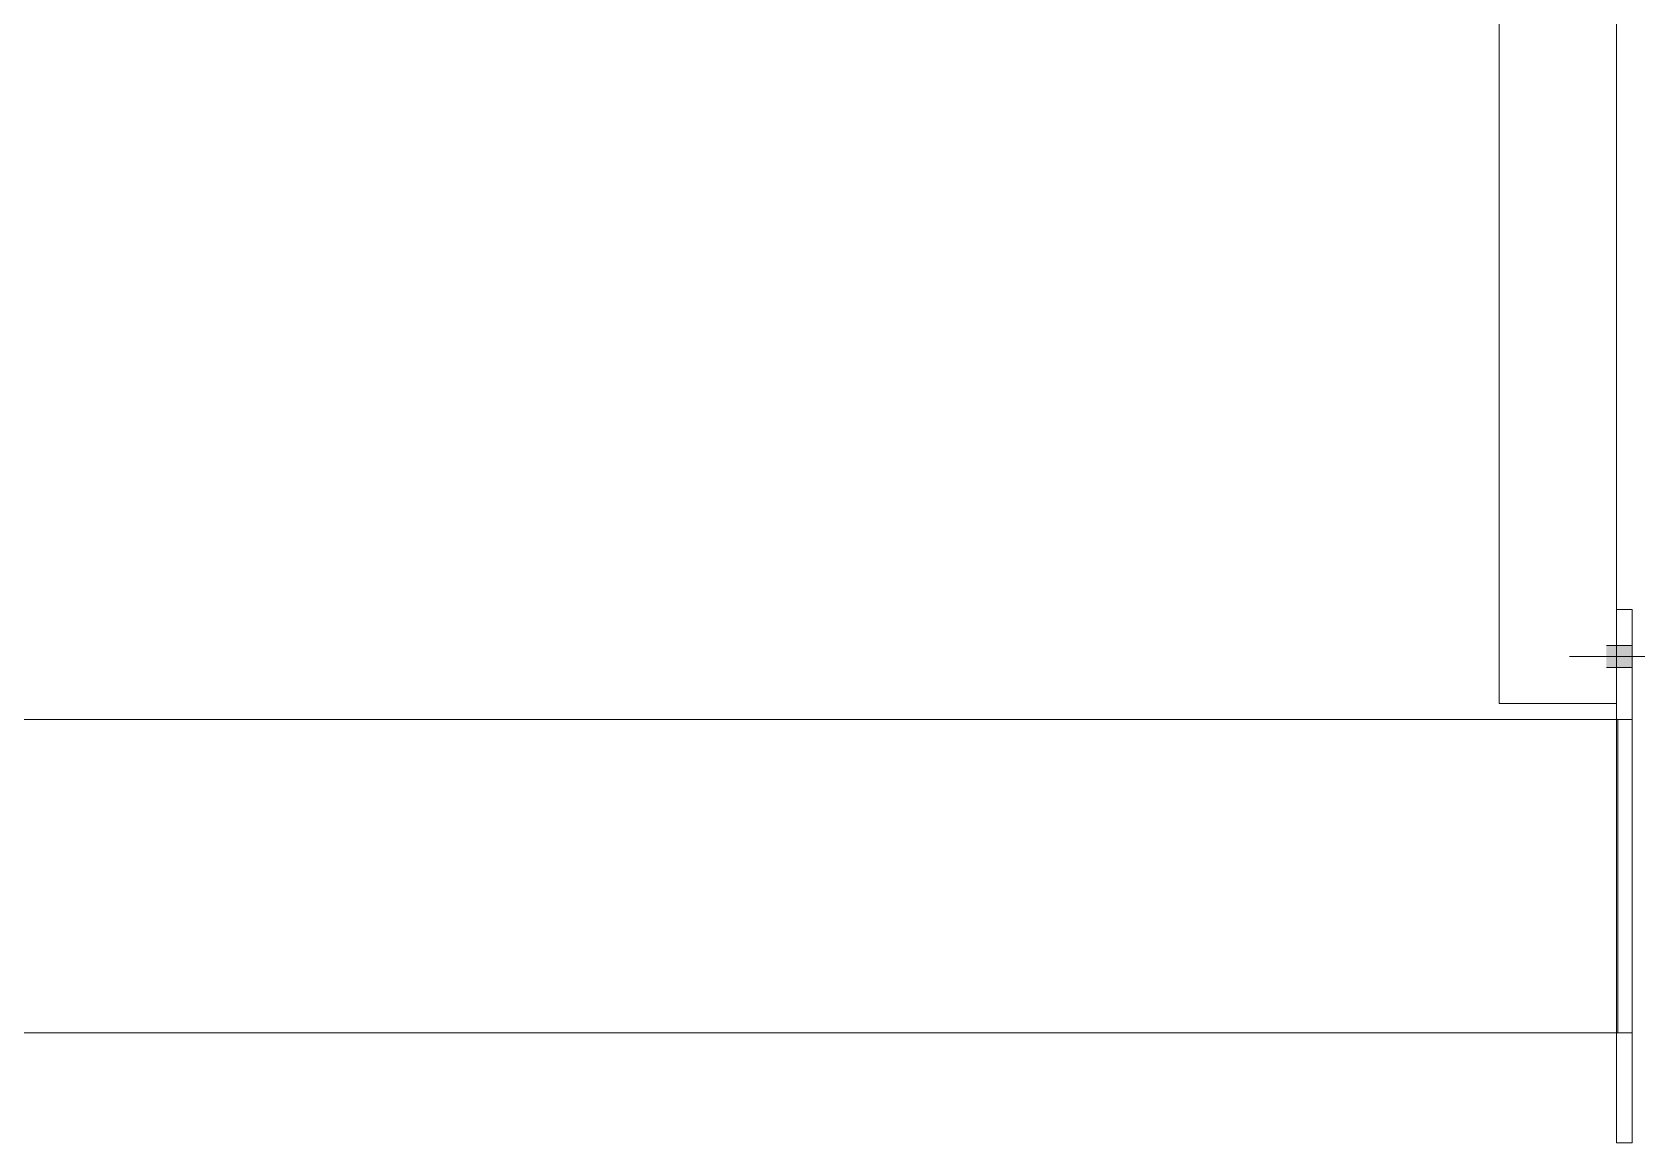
# Model space of a CAD drawing. Header units: millimetres. Extents: x -220592 to 404889, y -217665 to 38245.
# Drawn here: x -890.98 to -880.69, y -1292.65 to -1285.57 of the extents above; entities that cross this region are included whole.
import ezdxf

# ---------------------------------------------------------------- set-up
doc = ezdxf.new("R2010")
doc.units = ezdxf.units.MM
doc.linetypes.add('XKITLINE00', pattern=[0])
doc.layers.add('000 - 0_HIDE_OBJ_FRAMING_DEF_SUB_1', color=7, linetype='Continuous')

# ---------------------------------------------------------------- blocks, each defined once
blk = doc.blocks.new('*A14500')
at = {"layer": '000 - 0_HIDE_OBJ_FRAMING_DEF_SUB_1', "color": 7, "linetype": 'XKITLINE00', "lineweight": 0}
for p, q in [((-82.807633, 119.132111), (-82.318045, 119.132111)), ((-81.630524, 119.132111), (-81.621276, 119.132111)), ((-81.612906, 119.132111), (-80.987154, 119.132111)), ((-80.96536, 119.132111), (-69.749749, 119.132111)), ((-69.749749, 119.132111), (-69.749749, 117.132111)), ((-82.807633, 117.132111), (-82.318045, 117.132111)), ((-81.590245, 117.132111), (-80.934983, 117.132111)), ((-80.913286, 117.132111), (-69.749749, 117.132111))]:
    blk.add_line(p, q, dxfattribs=at)
blk = doc.blocks.new('*A14501')
at = {"layer": '000 - 0_HIDE_OBJ_FRAMING_DEF_SUB_1', "color": 7, "linetype": 'XKITLINE00', "lineweight": 0}
for p, q in [((-70.507649, 119.232111), (-70.507649, 132.032111)), ((-70.507649, 132.032111), (-69.757649, 132.032111)), ((-69.757649, 119.232111), (-69.757649, 132.032111)), ((-70.507649, 119.232111), (-69.757649, 119.232111))]:
    blk.add_line(p, q, dxfattribs=at)
blk = doc.blocks.new('*A14504')
at = {"layer": '000 - 0_HIDE_OBJ_FRAMING_DEF_SUB_1'}
for points in [[(-69.758, 119.462), (-69.823, 119.462), (-69.823, 119.602), (-69.758, 119.602)], [(-69.758, 119.462), (-69.823, 119.462), (-69.823, 119.602), (-69.758, 119.602)], [(-69.658, 119.462), (-69.758, 119.462), (-69.758, 119.602), (-69.658, 119.602)], [(-69.658, 119.462), (-69.758, 119.462), (-69.758, 119.602), (-69.658, 119.602)]]:
    blk.add_hatch(color=7, dxfattribs=at).paths.add_polyline_path(points, flags=17)
at = {"layer": '000 - 0_HIDE_OBJ_FRAMING_DEF_SUB_1', "color": 7, "linetype": 'XKITLINE00', "lineweight": 0}
for p, q in [((-69.758, 119.602), (-69.823, 119.602)), ((-69.758, 119.602), (-69.823, 119.602)), ((-69.658, 119.602), (-69.758, 119.602)), ((-69.658, 119.602), (-69.758, 119.602)), ((-69.578, 119.532), (-70.058, 119.532)), ((-69.578, 119.532), (-70.058, 119.532)), ((-69.758, 119.462), (-69.823, 119.462)), ((-69.758, 119.462), (-69.823, 119.462)), ((-69.658, 119.462), (-69.758, 119.462)), ((-69.658, 119.462), (-69.758, 119.462))]:
    blk.add_line(p, q, dxfattribs=at)
blk = doc.blocks.new('*A14506')
at = {"layer": '000 - 0_HIDE_OBJ_FRAMING_DEF_SUB_1', "color": 7, "linetype": 'XKITLINE00', "lineweight": 0}
for p, q in [((-69.757649, 119.832111), (-69.657649, 119.832111)), ((-69.657649, 119.832111), (-69.657649, 116.432111)), ((-69.757649, 119.232111), (-69.757649, 116.432111)), ((-69.757649, 119.132111), (-69.657649, 119.132111)), ((-69.657649, 117.132111), (-69.757649, 117.132111)), ((-69.657649, 116.432111), (-69.757649, 116.432111))]:
    blk.add_line(p, q, dxfattribs=at)

msp = doc.modelspace()

# ---------------------------------------------------------------- block references
at = {"color": 7, "lineweight": 0}
for name in ['*A14501', '*A14506', '*A14504', '*A14500']:
    msp.add_blockref(name, (-811.109, -1409.08), dxfattribs=at)

doc.saveas('drawing.dxf')
